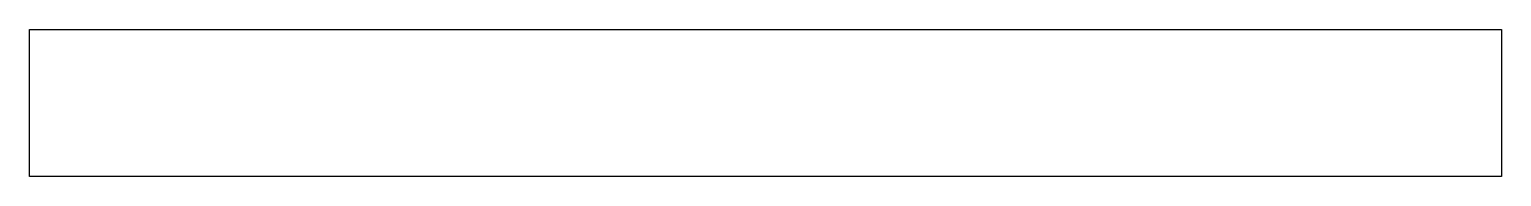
# Model space of a CAD drawing. Extents: x 843.8 to 893.8, y 844.6 to 849.6.
import ezdxf

# ---------------------------------------------------------------- set-up
doc = ezdxf.new("R2010")
doc.units = 0
doc.layers.get('0').update_dxf_attribs({"linetype": 'CONTINUOUS'})

msp = doc.modelspace()

# ---------------------------------------------------------------- linework, layer by layer
for p, q in [((843.85, 849.567), (893.85, 849.567)), ((843.85, 844.567), (843.85, 849.567)), ((893.85, 849.567), (893.85, 844.567)), ((893.85, 844.567), (843.85, 844.567))]:
    msp.add_line(p, q)

doc.saveas('drawing.dxf')
